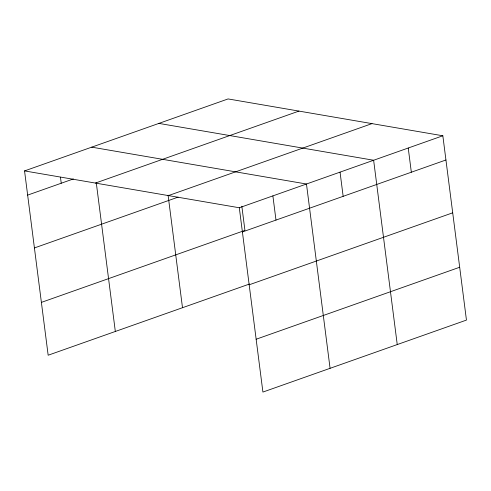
<?xml version="1.0" encoding="UTF-8"?>
<svg xmlns="http://www.w3.org/2000/svg" width="491" height="491" viewBox="0 0 491 491"><rect width="100%" height="100%" fill="white"/><g stroke="black" fill="none" stroke-linecap="round" stroke-linejoin="round"><path stroke-width="0.74" d="M24.55 170.911L228.088 98.93L442.839 135.78L466.45 320.089L262.912 392.07L239.301 207.761L24.55 170.911L48.161 355.22L249.538 284.007M27.649 195.111L73.38 178.939M95.42 183.069L298.958 111.089M168.431 195.596L371.969 123.622M34.419 247.943L178.129 197.124M239.301 207.761L442.839 135.78M41.391 302.382L244.935 230.402L241.836 206.208M242.401 231.961L445.938 159.98M249.164 284.798L452.708 212.818M256.142 339.232L459.68 267.251M158.888 123.401L373.633 160.25L397.244 344.565M91.719 147.153L306.47 184.008L330.075 368.318M408.236 148.018L411.335 172.218M340.048 172.132L343.154 196.326M272.886 195.884L275.985 220.085M168.082 195.154L182.499 307.716M96.267 182.677L115.33 331.468M60.461 177.183L61.234 183.229"/></g></svg>
